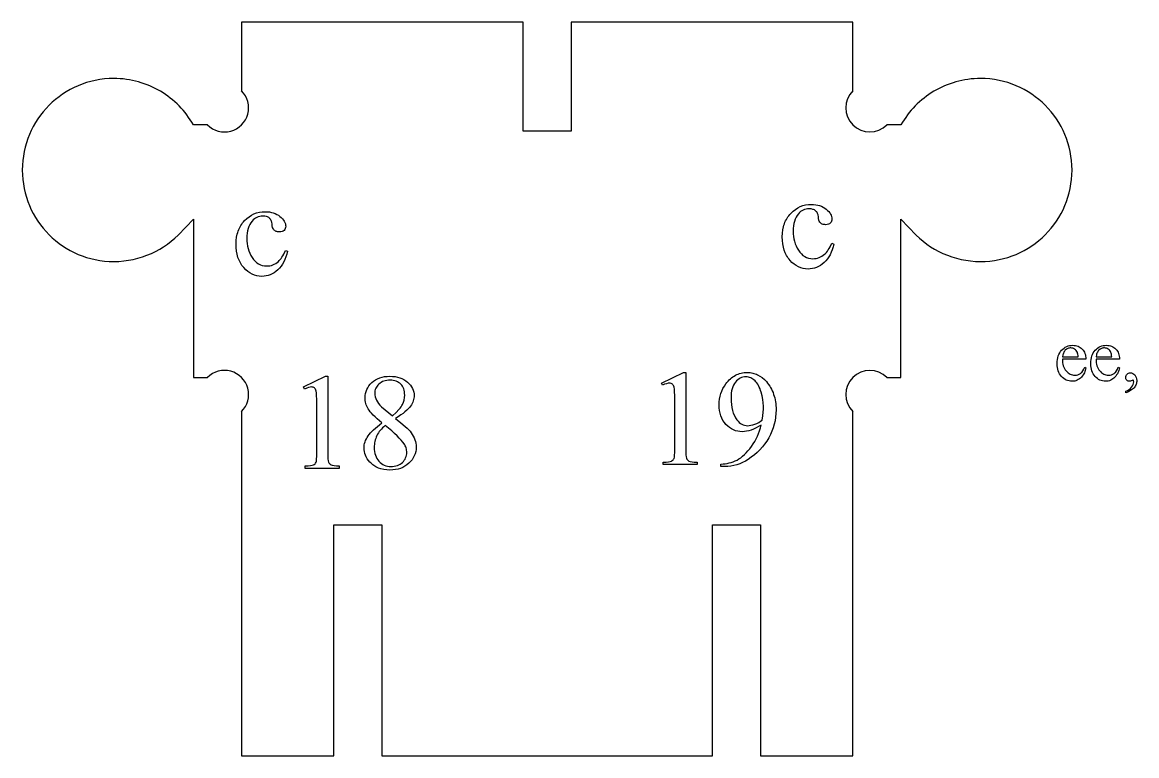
# Model space of a CAD drawing. Extents: x -27 to 581, y 232 to 579.
# Drawn here: x 295.7 to 366.8, y 426.6 to 473.4 of the extents above; entities that cross this region are included whole.
import ezdxf

# ---------------------------------------------------------------- set-up
doc = ezdxf.new("R2010")
doc.units = 0
doc.header["$MEASUREMENT"] = 0
doc.layers.get('0').update_dxf_attribs({"linetype": 'CONTINUOUS'})

msp = doc.modelspace()

# ---------------------------------------------------------------- linework, layer by layer
at = {"color": 1, "ltscale": 0.10924}
for p, q in [((309.655701, 473.36441), (309.655701, 468.994812)), ((348.651642, 468.994812), (348.651642, 473.36441))]:
    msp.add_line(p, q, dxfattribs=at)
at = {"color": 1, "ltscale": 0.449049}
for p, q in [((327.617676, 473.36441), (309.655701, 473.36441)), ((348.651642, 473.36441), (330.689667, 473.36441))]:
    msp.add_line(p, q, dxfattribs=at)
at = {"color": 1, "ltscale": 0.173301}
for p, q in [((327.617676, 466.432373), (327.617676, 473.36441)), ((330.689667, 473.36441), (330.689667, 466.432373))]:
    msp.add_line(p, q, dxfattribs=at)
at = {"color": 1, "ltscale": 0.007093}
for p, q in [((299.231201, 469.322052), (298.972656, 469.20517)), ((359.334686, 469.20517), (359.076141, 469.322052)), ((298.971893, 458.684753), (299.230499, 458.568024)), ((359.076843, 458.568024), (359.335449, 458.684753))]:
    msp.add_line(p, q, dxfattribs=at)
at = {"color": 1, "ltscale": 0.007123}
for p, q in [((299.496277, 469.426544), (299.231201, 469.322052)), ((359.076141, 469.322052), (358.811066, 469.426544)), ((299.230499, 458.568024), (299.495636, 458.463684)), ((358.811707, 458.463684), (359.076843, 458.568024))]:
    msp.add_line(p, q, dxfattribs=at)
at = {"color": 1, "ltscale": 0.007159}
for p, q in [((299.767517, 469.518311), (299.496277, 469.426544)), ((358.811066, 469.426544), (358.539825, 469.518311)), ((299.495636, 458.463684), (299.766937, 458.372101)), ((358.540405, 458.372101), (358.811707, 458.463684))]:
    msp.add_line(p, q, dxfattribs=at)
at = {"color": 1, "ltscale": 0.007199}
for p, q in [((300.044525, 469.596985), (299.767517, 469.518311)), ((358.539825, 469.518311), (358.262817, 469.596985)), ((295.850708, 462.486511), (295.92923, 462.209473)), ((362.378113, 462.209473), (362.456635, 462.486511))]:
    msp.add_line(p, q, dxfattribs=at)
at = {"color": 1, "ltscale": 0.007247}
for p, q in [((300.326996, 469.66214), (300.044525, 469.596985)), ((358.262817, 469.596985), (357.980347, 469.66214)), ((295.785675, 462.769012), (295.850708, 462.486511)), ((362.456635, 462.486511), (362.521667, 462.769012))]:
    msp.add_line(p, q, dxfattribs=at)
at = {"color": 1, "ltscale": 0.007301}
for p, q in [((300.614502, 469.71347), (300.326996, 469.66214)), ((357.980347, 469.66214), (357.692841, 469.71347))]:
    msp.add_line(p, q, dxfattribs=at)
at = {"color": 1, "ltscale": 0.007364}
for p, q in [((300.906708, 469.75061), (300.614502, 469.71347)), ((357.692841, 469.71347), (357.400635, 469.75061))]:
    msp.add_line(p, q, dxfattribs=at)
at = {"color": 1, "ltscale": 0.007435}
for p, q in [((301.203247, 469.773132), (300.906708, 469.75061)), ((357.400635, 469.75061), (357.104095, 469.773132)), ((295.675079, 463.645325), (295.697479, 463.348755)), ((362.609863, 463.348755), (362.632263, 463.645325))]:
    msp.add_line(p, q, dxfattribs=at)
at = {"color": 1, "ltscale": 0.007516}
for p, q in [((301.503784, 469.780731), (301.203247, 469.773132)), ((357.104095, 469.773132), (356.803558, 469.780731))]:
    msp.add_line(p, q, dxfattribs=at)
at = {"color": 1, "ltscale": 0.005082}
for p, q in [((301.707031, 469.777252), (301.503784, 469.780731)), ((356.803558, 469.780731), (356.600311, 469.777252))]:
    msp.add_line(p, q, dxfattribs=at)
at = {"color": 1, "ltscale": 0.005046}
for p, q in [((301.9086, 469.766937), (301.707031, 469.777252)), ((356.600311, 469.777252), (356.398743, 469.766937))]:
    msp.add_line(p, q, dxfattribs=at)
at = {"color": 1, "ltscale": 0.00501}
for p, q in [((302.108276, 469.749847), (301.9086, 469.766937)), ((356.398743, 469.766937), (356.199066, 469.749847))]:
    msp.add_line(p, q, dxfattribs=at)
at = {"color": 1, "ltscale": 0.004979}
for p, q in [((302.306, 469.726135), (302.108276, 469.749847)), ((356.199066, 469.749847), (356.001343, 469.726135))]:
    msp.add_line(p, q, dxfattribs=at)
at = {"color": 1, "ltscale": 0.004949}
for p, q in [((302.501648, 469.695862), (302.306, 469.726135)), ((356.001343, 469.726135), (355.805695, 469.695862))]:
    msp.add_line(p, q, dxfattribs=at)
at = {"color": 1, "ltscale": 0.004923}
for p, q in [((302.695129, 469.65921), (302.501648, 469.695862)), ((355.805695, 469.695862), (355.612213, 469.65921))]:
    msp.add_line(p, q, dxfattribs=at)
at = {"color": 1, "ltscale": 0.004898}
for p, q in [((302.886292, 469.616241), (302.695129, 469.65921)), ((355.612213, 469.65921), (355.421051, 469.616241))]:
    msp.add_line(p, q, dxfattribs=at)
at = {"color": 1, "ltscale": 0.004875}
for p, q in [((303.075012, 469.567078), (302.886292, 469.616241)), ((355.421051, 469.616241), (355.23233, 469.567078))]:
    msp.add_line(p, q, dxfattribs=at)
at = {"color": 1, "ltscale": 0.004856}
for p, q in [((303.26123, 469.511841), (303.075012, 469.567078)), ((355.23233, 469.567078), (355.046112, 469.511841))]:
    msp.add_line(p, q, dxfattribs=at)
at = {"color": 1, "ltscale": 0.004837}
for p, q in [((303.444794, 469.450653), (303.26123, 469.511841)), ((355.046112, 469.511841), (354.862549, 469.450653))]:
    msp.add_line(p, q, dxfattribs=at)
at = {"color": 1, "ltscale": 0.004821}
for p, q in [((303.62561, 469.383606), (303.444794, 469.450653)), ((354.862549, 469.450653), (354.681732, 469.383606))]:
    msp.add_line(p, q, dxfattribs=at)
at = {"color": 1, "ltscale": 0.004806}
for p, q in [((303.803528, 469.310791), (303.62561, 469.383606)), ((354.681732, 469.383606), (354.503815, 469.310791))]:
    msp.add_line(p, q, dxfattribs=at)
at = {"color": 1, "ltscale": 0.004793}
for p, q in [((303.978485, 469.232361), (303.803528, 469.310791)), ((354.503815, 469.310791), (354.328857, 469.232361))]:
    msp.add_line(p, q, dxfattribs=at)
at = {"color": 1, "ltscale": 0.00701}
for p, q in [((298.011017, 468.621246), (297.790558, 468.447998)), ((360.516785, 468.447998), (360.296326, 468.621246))]:
    msp.add_line(p, q, dxfattribs=at)
at = {"color": 1, "ltscale": 0.007018}
for p, q in [((298.239807, 468.783936), (298.011017, 468.621246)), ((360.296326, 468.621246), (360.067535, 468.783936)), ((296.826447, 467.436493), (296.663788, 467.207703)), ((361.643555, 467.207703), (361.480896, 467.436493)), ((296.662903, 460.68161), (296.825531, 460.452789)), ((361.481812, 460.452789), (361.64444, 460.68161)), ((298.010101, 459.268219), (298.238922, 459.105591)), ((360.06842, 459.105591), (360.297241, 459.268219))]:
    msp.add_line(p, q, dxfattribs=at)
at = {"color": 1, "ltscale": 0.007032}
for p, q in [((298.476593, 468.93576), (298.239807, 468.783936)), ((360.067535, 468.783936), (359.83075, 468.93576))]:
    msp.add_line(p, q, dxfattribs=at)
at = {"color": 1, "ltscale": 0.007048}
for p, q in [((298.721008, 469.076294), (298.476593, 468.93576)), ((359.83075, 468.93576), (359.586334, 469.076294)), ((298.475739, 458.953918), (298.720184, 458.813507)), ((359.587158, 458.813507), (359.831604, 458.953918))]:
    msp.add_line(p, q, dxfattribs=at)
at = {"color": 1, "ltscale": 0.007068}
for p, q in [((298.972656, 469.20517), (298.721008, 469.076294)), ((359.586334, 469.076294), (359.334686, 469.20517)), ((296.242004, 461.414551), (296.370758, 461.162842)), ((361.936584, 461.162842), (362.065338, 461.414551)), ((298.720184, 458.813507), (298.971893, 458.684753)), ((359.335449, 458.684753), (359.587158, 458.813507))]:
    msp.add_line(p, q, dxfattribs=at)
at = {"color": 1, "ltscale": 0.004781}
for p, q in [((304.15033, 469.148438), (303.978485, 469.232361)), ((354.328857, 469.232361), (354.157013, 469.148438))]:
    msp.add_line(p, q, dxfattribs=at)
at = {"color": 1, "ltscale": 0.004771}
for p, q in [((304.31897, 469.059113), (304.15033, 469.148438)), ((354.157013, 469.148438), (353.988373, 469.059113))]:
    msp.add_line(p, q, dxfattribs=at)
at = {"color": 1, "ltscale": 0.004761}
for p, q in [((304.484253, 468.964478), (304.31897, 469.059113)), ((353.988373, 469.059113), (353.82309, 468.964478))]:
    msp.add_line(p, q, dxfattribs=at)
at = {"color": 1, "ltscale": 0.004754}
for p, q in [((304.646118, 468.864685), (304.484253, 468.964478)), ((353.82309, 468.964478), (353.661224, 468.864685))]:
    msp.add_line(p, q, dxfattribs=at)
at = {"color": 1, "ltscale": 0.004748}
for p, q in [((304.804443, 468.759796), (304.646118, 468.864685)), ((353.661224, 468.864685), (353.502899, 468.759796))]:
    msp.add_line(p, q, dxfattribs=at)
at = {"color": 1, "ltscale": 0.004742}
for p, q in [((304.959076, 468.649963), (304.804443, 468.759796)), ((353.502899, 468.759796), (353.348267, 468.649963))]:
    msp.add_line(p, q, dxfattribs=at)
at = {"color": 1, "ltscale": 0.004737}
for p, q in [((305.109924, 468.535309), (304.959076, 468.649963)), ((353.348267, 468.649963), (353.197418, 468.535309))]:
    msp.add_line(p, q, dxfattribs=at)
at = {"color": 1, "ltscale": 0.007003}
for p, q in [((297.183014, 467.868652), (296.999634, 467.656921)), ((297.790558, 468.447998), (297.578857, 468.264557)), ((360.728485, 468.264557), (360.516785, 468.447998)), ((361.307709, 467.656921), (361.124329, 467.868652)), ((296.998688, 460.23233), (297.182068, 460.020599)), ((361.125275, 460.020599), (361.308655, 460.23233))]:
    msp.add_line(p, q, dxfattribs=at)
at = {"color": 1, "ltscale": 0.007001}
for p, q in [((297.376221, 468.07135), (297.183014, 467.868652)), ((361.124329, 467.868652), (360.931122, 468.07135))]:
    msp.add_line(p, q, dxfattribs=at)
at = {"color": 1, "ltscale": 0.007}
for p, q in [((297.578857, 468.264557), (297.376221, 468.07135)), ((360.931122, 468.07135), (360.728485, 468.264557)), ((297.375244, 459.817963), (297.577911, 459.624756)), ((360.729431, 459.624756), (360.932098, 459.817963))]:
    msp.add_line(p, q, dxfattribs=at)
at = {"color": 1, "ltscale": 0.004734}
for p, q in [((305.256897, 468.415894), (305.109924, 468.535309)), ((353.197418, 468.535309), (353.050446, 468.415894))]:
    msp.add_line(p, q, dxfattribs=at)
at = {"color": 1, "ltscale": 0.004731}
for p, q in [((305.399841, 468.29187), (305.256897, 468.415894)), ((353.050446, 468.415894), (352.907501, 468.29187))]:
    msp.add_line(p, q, dxfattribs=at)
at = {"color": 1, "ltscale": 0.004729}
for p, q in [((305.538666, 468.163361), (305.399841, 468.29187)), ((305.673248, 468.030457), (305.538666, 468.163361)), ((305.803467, 467.89328), (305.673248, 468.030457)), ((352.634094, 468.030457), (352.503876, 467.89328)), ((352.768677, 468.163361), (352.634094, 468.030457)), ((352.907501, 468.29187), (352.768677, 468.163361))]:
    msp.add_line(p, q, dxfattribs=at)
at = {"color": 1, "ltscale": 0.00473}
for p, q in [((305.92923, 467.751923), (305.803467, 467.89328)), ((352.503876, 467.89328), (352.378113, 467.751923))]:
    msp.add_line(p, q, dxfattribs=at)
at = {"color": 1, "ltscale": 0.007029}
for p, q in [((296.663788, 467.207703), (296.512054, 466.970978)), ((361.795288, 466.970978), (361.643555, 467.207703))]:
    msp.add_line(p, q, dxfattribs=at)
at = {"color": 1, "ltscale": 0.007008}
for p, q in [((296.999634, 467.656921), (296.826447, 467.436493)), ((361.480896, 467.436493), (361.307709, 467.656921)), ((296.825531, 460.452789), (296.998688, 460.23233)), ((361.308655, 460.23233), (361.481812, 460.452789))]:
    msp.add_line(p, q, dxfattribs=at)
at = {"color": 1, "ltscale": 0.004733}
for p, q in [((306.050446, 467.606506), (305.92923, 467.751923)), ((352.378113, 467.751923), (352.256897, 467.606506))]:
    msp.add_line(p, q, dxfattribs=at)
at = {"color": 1, "ltscale": 0.004735}
for p, q in [((306.166931, 467.457153), (306.050446, 467.606506)), ((352.256897, 467.606506), (352.140411, 467.457153))]:
    msp.add_line(p, q, dxfattribs=at)
at = {"color": 1, "ltscale": 0.004739}
for p, q in [((306.278625, 467.303986), (306.166931, 467.457153)), ((352.140411, 467.457153), (352.028717, 467.303986))]:
    msp.add_line(p, q, dxfattribs=at)
at = {"color": 1, "ltscale": 0.004744}
for p, q in [((306.385376, 467.147095), (306.278625, 467.303986)), ((352.028717, 467.303986), (351.921967, 467.147095))]:
    msp.add_line(p, q, dxfattribs=at)
at = {"color": 1, "ltscale": 0.004751}
for p, q in [((306.487122, 466.986572), (306.385376, 467.147095)), ((351.921967, 467.147095), (351.820221, 466.986572))]:
    msp.add_line(p, q, dxfattribs=at)
at = {"color": 1, "ltscale": 0.00709}
for p, q in [((296.242767, 466.475037), (296.125946, 466.216614)), ((362.181396, 466.216614), (362.064575, 466.475037))]:
    msp.add_line(p, q, dxfattribs=at)
at = {"color": 1, "ltscale": 0.007066}
for p, q in [((296.371582, 466.726624), (296.242767, 466.475037)), ((362.064575, 466.475037), (361.93576, 466.726624))]:
    msp.add_line(p, q, dxfattribs=at)
at = {"color": 1, "ltscale": 0.007046}
for p, q in [((296.512054, 466.970978), (296.371582, 466.726624)), ((361.93576, 466.726624), (361.795288, 466.970978))]:
    msp.add_line(p, q, dxfattribs=at)
at = {"color": 1, "ltscale": 0.004758}
for p, q in [((306.58371, 466.822571), (306.487122, 466.986572)), ((351.820221, 466.986572), (351.723633, 466.822571))]:
    msp.add_line(p, q, dxfattribs=at)
at = {"color": 1, "ltscale": 0.022494}
for p, q in [((307.483459, 466.822571), (306.58371, 466.822571)), ((351.723633, 466.822571), (350.823883, 466.822571)), ((306.58371, 450.714478), (307.483459, 450.714478)), ((350.823883, 450.714478), (351.723633, 450.714478))]:
    msp.add_line(p, q, dxfattribs=at)
at = {"color": 1, "ltscale": 0.0384}
for p, q in [((329.153656, 466.432373), (327.617676, 466.432373)), ((330.689667, 466.432373), (329.153656, 466.432373))]:
    msp.add_line(p, q, dxfattribs=at)
at = {"color": 1, "ltscale": 0.007154}
for p, q in [((296.021515, 465.95166), (295.92981, 465.680573)), ((362.377533, 465.680573), (362.285828, 465.95166))]:
    msp.add_line(p, q, dxfattribs=at)
at = {"color": 1, "ltscale": 0.00712}
for p, q in [((296.125946, 466.216614), (296.021515, 465.95166)), ((362.285828, 465.95166), (362.181396, 466.216614))]:
    msp.add_line(p, q, dxfattribs=at)
at = {"color": 1, "ltscale": 0.007295}
for p, q in [((295.786102, 465.12146), (295.734802, 464.834198)), ((362.57254, 464.834198), (362.52124, 465.12146))]:
    msp.add_line(p, q, dxfattribs=at)
at = {"color": 1, "ltscale": 0.007242}
for p, q in [((295.851227, 465.403717), (295.786102, 465.12146)), ((362.52124, 465.12146), (362.456116, 465.403717))]:
    msp.add_line(p, q, dxfattribs=at)
at = {"color": 1, "ltscale": 0.007195}
for p, q in [((295.92981, 465.680573), (295.851227, 465.403717)), ((362.456116, 465.403717), (362.377533, 465.680573))]:
    msp.add_line(p, q, dxfattribs=at)
at = {"color": 1, "ltscale": 0.007427}
for p, q in [((295.697723, 464.542236), (295.675201, 464.246002)), ((362.632141, 464.246002), (362.609619, 464.542236))]:
    msp.add_line(p, q, dxfattribs=at)
at = {"color": 1, "ltscale": 0.007358}
for p, q in [((295.734802, 464.834198), (295.697723, 464.542236)), ((362.609619, 464.542236), (362.57254, 464.834198))]:
    msp.add_line(p, q, dxfattribs=at)
at = {"color": 1, "ltscale": 0.007507}
for p, q in [((295.675201, 464.246002), (295.667603, 463.945831)), ((362.63974, 463.945831), (362.632141, 464.246002))]:
    msp.add_line(p, q, dxfattribs=at)
at = {"color": 1, "ltscale": 0.007515}
for p, q in [((295.667603, 463.945831), (295.675079, 463.645325)), ((362.632263, 463.645325), (362.63974, 463.945831))]:
    msp.add_line(p, q, dxfattribs=at)
at = {"color": 1, "ltscale": 0.007363}
for p, q in [((295.697479, 463.348755), (295.734467, 463.056549)), ((362.572876, 463.056549), (362.609863, 463.348755))]:
    msp.add_line(p, q, dxfattribs=at)
at = {"color": 1, "ltscale": 0.007302}
for p, q in [((295.734467, 463.056549), (295.785675, 462.769012)), ((362.521667, 462.769012), (362.572876, 463.056549))]:
    msp.add_line(p, q, dxfattribs=at)
at = {"color": 1, "ltscale": 0.007157}
for p, q in [((295.92923, 462.209473), (296.020844, 461.938232)), ((362.286499, 461.938232), (362.378113, 462.209473))]:
    msp.add_line(p, q, dxfattribs=at)
at = {"color": 1, "ltscale": 0.007124}
for p, q in [((296.020844, 461.938232), (296.125244, 461.673096)), ((362.182098, 461.673096), (362.286499, 461.938232))]:
    msp.add_line(p, q, dxfattribs=at)
at = {"color": 1, "ltscale": 0.007092}
for p, q in [((296.125244, 461.673096), (296.242004, 461.414551)), ((362.065338, 461.414551), (362.182098, 461.673096))]:
    msp.add_line(p, q, dxfattribs=at)
at = {"color": 1, "ltscale": 0.007047}
for p, q in [((296.370758, 461.162842), (296.5112, 460.918427)), ((361.796143, 460.918427), (361.936584, 461.162842))]:
    msp.add_line(p, q, dxfattribs=at)
at = {"color": 1, "ltscale": 0.007031}
for p, q in [((296.5112, 460.918427), (296.662903, 460.68161)), ((361.64444, 460.68161), (361.796143, 460.918427)), ((298.238922, 459.105591), (298.475739, 458.953918)), ((359.831604, 458.953918), (360.06842, 459.105591))]:
    msp.add_line(p, q, dxfattribs=at)
at = {"color": 1, "ltscale": 0.035141}
for p, q in [((305.610077, 459.798218), (306.58371, 460.812042)), ((351.723633, 460.812042), (352.697266, 459.798218))]:
    msp.add_line(p, q, dxfattribs=at)
at = {"color": 1, "ltscale": 0.252439}
for p, q in [((306.58371, 460.812042), (306.58371, 450.714478)), ((351.723633, 450.714478), (351.723633, 460.812042))]:
    msp.add_line(p, q, dxfattribs=at)
at = {"color": 1, "ltscale": 0.006999}
for p, q in [((297.182068, 460.020599), (297.375244, 459.817963)), ((360.932098, 459.817963), (361.125275, 460.020599))]:
    msp.add_line(p, q, dxfattribs=at)
at = {"color": 1, "ltscale": 0.007002}
for p, q in [((297.577911, 459.624756), (297.789642, 459.441406)), ((360.5177, 459.441406), (360.729431, 459.624756))]:
    msp.add_line(p, q, dxfattribs=at)
at = {"color": 1, "ltscale": 0.007009}
for p, q in [((297.789642, 459.441406), (298.010101, 459.268219)), ((360.297241, 459.268219), (360.5177, 459.441406))]:
    msp.add_line(p, q, dxfattribs=at)
at = {"color": 1, "ltscale": 0.007426}
for p, q in [((304.93222, 459.22226), (305.16803, 459.402893)), ((353.139313, 459.402893), (353.375122, 459.22226))]:
    msp.add_line(p, q, dxfattribs=at)
at = {"color": 1, "ltscale": 0.007418}
for p, q in [((305.16803, 459.402893), (305.394135, 459.595032)), ((352.913208, 459.595032), (353.139313, 459.402893))]:
    msp.add_line(p, q, dxfattribs=at)
at = {"color": 1, "ltscale": 0.007413}
for p, q in [((305.394135, 459.595032), (305.610077, 459.798218)), ((352.697266, 459.798218), (352.913208, 459.595032))]:
    msp.add_line(p, q, dxfattribs=at)
at = {"color": 1, "ltscale": 0.007533}
for p, q in [((303.62262, 458.506744), (303.900482, 458.623352)), ((354.40686, 458.623352), (354.684723, 458.506744))]:
    msp.add_line(p, q, dxfattribs=at)
at = {"color": 1, "ltscale": 0.007502}
for p, q in [((303.900482, 458.623352), (304.170807, 458.753632)), ((354.136536, 458.753632), (354.40686, 458.623352))]:
    msp.add_line(p, q, dxfattribs=at)
at = {"color": 1, "ltscale": 0.007477}
for p, q in [((304.170807, 458.753632), (304.433167, 458.897186)), ((353.874176, 458.897186), (354.136536, 458.753632))]:
    msp.add_line(p, q, dxfattribs=at)
at = {"color": 1, "ltscale": 0.007455}
for p, q in [((304.433167, 458.897186), (304.687103, 459.053528)), ((353.620239, 459.053528), (353.874176, 458.897186))]:
    msp.add_line(p, q, dxfattribs=at)
at = {"color": 1, "ltscale": 0.007439}
for p, q in [((304.687103, 459.053528), (304.93222, 459.22226)), ((353.375122, 459.22226), (353.620239, 459.053528))]:
    msp.add_line(p, q, dxfattribs=at)
at = {"color": 1, "ltscale": 0.0072}
for p, q in [((299.766937, 458.372101), (300.044037, 458.29364)), ((358.263306, 458.29364), (358.540405, 458.372101))]:
    msp.add_line(p, q, dxfattribs=at)
at = {"color": 1, "ltscale": 0.007248}
for p, q in [((300.044037, 458.29364), (300.326569, 458.228638)), ((357.980774, 458.228638), (358.263306, 458.29364))]:
    msp.add_line(p, q, dxfattribs=at)
at = {"color": 1, "ltscale": 0.007303}
for p, q in [((300.326569, 458.228638), (300.614166, 458.177521)), ((357.693176, 458.177521), (357.980774, 458.228638))]:
    msp.add_line(p, q, dxfattribs=at)
at = {"color": 1, "ltscale": 0.007366}
for p, q in [((300.614166, 458.177521), (300.906494, 458.140625)), ((357.400848, 458.140625), (357.693176, 458.177521))]:
    msp.add_line(p, q, dxfattribs=at)
at = {"color": 1, "ltscale": 0.007437}
for p, q in [((300.906494, 458.140625), (301.203156, 458.118317)), ((357.104187, 458.118317), (357.400848, 458.140625))]:
    msp.add_line(p, q, dxfattribs=at)
at = {"color": 1, "ltscale": 0.007518}
for p, q in [((301.203156, 458.118317), (301.503784, 458.110962)), ((356.803558, 458.110962), (357.104187, 458.118317))]:
    msp.add_line(p, q, dxfattribs=at)
at = {"color": 1, "ltscale": 0.007959}
for p, q in [((301.503784, 458.110962), (301.822021, 458.119354)), ((356.485321, 458.119354), (356.803558, 458.110962))]:
    msp.add_line(p, q, dxfattribs=at)
at = {"color": 1, "ltscale": 0.00787}
for p, q in [((301.822021, 458.119354), (302.135803, 458.144562)), ((356.171539, 458.144562), (356.485321, 458.119354))]:
    msp.add_line(p, q, dxfattribs=at)
at = {"color": 1, "ltscale": 0.007792}
for p, q in [((302.135803, 458.144562), (302.444702, 458.186096)), ((355.86264, 458.186096), (356.171539, 458.144562))]:
    msp.add_line(p, q, dxfattribs=at)
at = {"color": 1, "ltscale": 0.007723}
for p, q in [((302.444702, 458.186096), (302.74826, 458.2435)), ((355.559082, 458.2435), (355.86264, 458.186096))]:
    msp.add_line(p, q, dxfattribs=at)
at = {"color": 1, "ltscale": 0.007665}
for p, q in [((302.74826, 458.2435), (303.046082, 458.316376)), ((355.261261, 458.316376), (355.559082, 458.2435))]:
    msp.add_line(p, q, dxfattribs=at)
at = {"color": 1, "ltscale": 0.007614}
for p, q in [((303.046082, 458.316376), (303.337677, 458.404266)), ((354.969666, 458.404266), (355.261261, 458.316376))]:
    msp.add_line(p, q, dxfattribs=at)
at = {"color": 1, "ltscale": 0.00757}
for p, q in [((303.337677, 458.404266), (303.62262, 458.506744)), ((354.684723, 458.506744), (354.969666, 458.404266))]:
    msp.add_line(p, q, dxfattribs=at)
at = {"color": 1}
for p, q in [((309.655701, 448.542236), (309.655701, 426.598755)), ((348.651642, 426.598755), (348.651642, 448.542236))]:
    msp.add_line(p, q, dxfattribs=at)
at = {"color": 1, "ltscale": 0.368089}
for p, q in [((315.537964, 426.598755), (315.537964, 441.322327)), ((318.609955, 441.322327), (318.609955, 426.598755)), ((339.697388, 426.598755), (339.697388, 441.322327)), ((342.769379, 441.322327), (342.769379, 426.598755))]:
    msp.add_line(p, q, dxfattribs=at)
at = {"color": 1, "ltscale": 0.0768}
for p, q in [((315.537964, 441.322327), (318.609955, 441.322327)), ((339.697388, 441.322327), (342.769379, 441.322327))]:
    msp.add_line(p, q, dxfattribs=at)
at = {"color": 1, "ltscale": 0.147057}
for p, q in [((309.655701, 426.598755), (315.537964, 426.598755)), ((342.769379, 426.598755), (348.651642, 426.598755))]:
    msp.add_line(p, q, dxfattribs=at)
at = {"color": 1, "ltscale": 0.263593}
for p, q in [((318.609955, 426.598755), (329.153656, 426.598755)), ((329.153656, 426.598755), (339.697388, 426.598755))]:
    msp.add_line(p, q, dxfattribs=at)
at = {"color": 18}
for points in [[(347.433685, 459.226166), (347.389679, 459.03949), (347.336273, 458.863892), (347.273407, 458.699402), (347.201141, 458.54599), (347.119415, 458.403656), (347.02829, 458.2724), (346.927734, 458.152222), (346.81778, 458.043152), (346.701538, 457.946075), (346.582275, 457.861938), (346.459961, 457.790771), (346.334595, 457.732513), (346.206146, 457.687225), (346.074677, 457.654877), (345.940125, 457.635468), (345.802551, 457.628998), (345.639526, 457.637695), (345.481842, 457.663757), (345.329437, 457.707245), (345.182373, 457.768097), (345.040588, 457.846344), (344.904144, 457.941986), (344.77298, 458.055023), (344.647156, 458.185455), (344.587463, 458.256531), (344.531647, 458.330658), (344.479706, 458.407867), (344.43158, 458.488098), (344.387299, 458.571411), (344.346893, 458.657745), (344.277588, 458.8396), (344.223694, 459.033691), (344.185211, 459.23996), (344.162109, 459.458466), (344.154388, 459.689148), (344.162933, 459.913177), (344.188507, 460.126404), (344.231171, 460.328918), (344.258881, 460.426147), (344.290863, 460.52066), (344.327118, 460.612518), (344.367615, 460.70166), (344.412384, 460.788116), (344.461426, 460.871918), (344.51474, 460.953003), (344.572327, 461.031403), (344.634155, 461.107117), (344.700256, 461.180145), (344.840118, 461.314545), (344.986847, 461.43103), (345.140381, 461.529602), (345.300781, 461.610229), (345.467987, 461.672943), (345.642059, 461.717743), (345.822968, 461.744629), (346.010681, 461.753601), (346.150848, 461.74884), (346.284668, 461.734619), (346.412109, 461.710876), (346.533173, 461.677673), (346.647858, 461.634949), (346.756165, 461.582764), (346.858124, 461.521057), (346.953705, 461.44989), (347.040314, 461.373596), (347.115387, 461.29657), (347.178894, 461.218811), (347.230865, 461.14032), (347.271271, 461.061096), (347.30014, 460.98114), (347.317474, 460.900482), (347.323242, 460.819092), (347.316742, 460.742218), (347.297241, 460.673065), (347.264709, 460.611603), (347.219177, 460.557831), (347.161957, 460.51416), (347.094391, 460.482971), (347.016479, 460.464264), (346.928223, 460.458008), (346.867493, 460.460541), (346.810608, 460.468109), (346.757568, 460.480713), (346.708374, 460.498352), (346.663055, 460.521057), (346.621582, 460.548798), (346.583923, 460.581604), (346.55014, 460.619446), (346.51709, 460.674133), (346.490143, 460.748993), (346.469299, 460.844025), (346.45459, 460.959259), (346.435059, 461.077118), (346.419434, 461.130493), (346.399902, 461.180145), (346.376434, 461.226074), (346.34906, 461.26828), (346.317749, 461.306763), (346.282532, 461.341553), (346.243591, 461.371429), (346.20105, 461.397308), (346.154907, 461.419189), (346.105194, 461.437134), (345.995026, 461.461029), (345.870514, 461.468994), (345.766907, 461.464081), (345.668488, 461.449341), (345.575226, 461.424774), (345.487152, 461.390411), (345.404236, 461.346191), (345.326538, 461.292175), (345.253998, 461.228333), (345.186615, 461.154663), (345.105988, 461.046387), (345.036072, 460.929779), (344.976959, 460.80481), (344.928558, 460.671448), (344.89093, 460.529755), (344.864044, 460.3797), (344.847931, 460.221252), (344.842529, 460.054474), (344.8479, 459.882874), (344.863922, 459.71637), (344.890625, 459.554993), (344.92804, 459.398712), (344.976105, 459.247559), (345.034882, 459.101501), (345.10434, 458.960571), (345.184479, 458.824738), (345.273743, 458.699799), (345.370453, 458.591492), (345.474701, 458.499878), (345.586426, 458.424927), (345.705688, 458.366608), (345.832397, 458.324951), (345.966644, 458.299988), (346.108398, 458.291626), (346.211121, 458.296082), (346.311218, 458.309418), (346.408661, 458.331665), (346.503418, 458.362793), (346.595551, 458.402802), (346.685028, 458.451721), (346.771851, 458.509552), (346.855988, 458.576233), (346.914215, 458.630066), (346.972015, 458.693848), (347.029419, 458.767578), (347.086426, 458.851288), (347.143066, 458.944946), (347.19928, 459.048553), (347.310516, 459.285614)], [(312.58313, 458.761505), (312.539124, 458.574829), (312.485687, 458.399261), (312.422852, 458.234741), (312.350555, 458.081329), (312.26886, 457.938995), (312.177734, 457.807739), (312.077179, 457.687592), (311.967194, 457.578491), (311.850983, 457.481445), (311.73172, 457.397308), (311.609406, 457.326111), (311.484009, 457.267883), (311.355591, 457.222595), (311.224121, 457.190247), (311.089569, 457.170807), (310.951996, 457.164337), (310.788971, 457.173035), (310.631287, 457.199127), (310.478882, 457.242615), (310.331818, 457.303467), (310.190033, 457.381714), (310.053589, 457.477356), (309.922424, 457.590393), (309.7966, 457.720795), (309.736908, 457.791901), (309.681091, 457.866028), (309.62912, 457.943207), (309.581024, 458.023468), (309.536743, 458.10675), (309.496307, 458.193115), (309.427032, 458.374969), (309.373138, 458.569031), (309.334625, 458.77533), (309.311554, 458.993805), (309.303833, 459.224518), (309.312378, 459.448517), (309.337952, 459.661774), (309.380615, 459.864288), (309.408325, 459.961487), (309.440308, 460.05603), (309.476563, 460.147858), (309.517059, 460.23703), (309.561829, 460.323486), (309.61087, 460.407257), (309.664185, 460.488342), (309.721741, 460.566772), (309.7836, 460.642456), (309.84967, 460.715485), (309.989563, 460.849915), (310.136292, 460.96637), (310.289825, 461.064941), (310.450226, 461.145569), (310.617432, 461.208313), (310.791504, 461.253113), (310.972382, 461.279999), (311.160126, 461.28894), (311.300293, 461.28421), (311.434113, 461.269958), (311.561554, 461.246246), (311.682617, 461.213013), (311.797302, 461.170319), (311.905609, 461.118103), (312.007568, 461.056427), (312.103149, 460.985229), (312.189758, 460.908936), (312.264832, 460.831909), (312.328339, 460.75415), (312.38031, 460.675659), (312.420715, 460.596466), (312.449585, 460.51651), (312.466919, 460.435852), (312.472687, 460.354431), (312.466187, 460.277588), (312.446686, 460.208405), (312.414154, 460.146973), (312.368622, 460.093201), (312.311401, 460.04953), (312.243835, 460.018341), (312.165924, 459.999603), (312.077637, 459.993378), (312.016907, 459.995911), (311.960052, 460.003448), (311.907013, 460.016083), (311.857819, 460.033722), (311.8125, 460.056427), (311.770996, 460.084167), (311.733368, 460.116943), (311.699585, 460.154785), (311.666534, 460.209473), (311.639587, 460.284363), (311.618744, 460.379395), (311.604034, 460.494629), (311.584503, 460.612488), (311.568878, 460.665863), (311.549316, 460.715485), (311.525879, 460.761414), (311.498474, 460.80365), (311.467194, 460.842133), (311.431976, 460.876923), (311.393036, 460.906769), (311.350494, 460.932678), (311.304352, 460.954559), (311.254639, 460.972473), (311.14447, 460.996399), (311.019958, 461.004333), (310.916351, 460.999451), (310.817902, 460.984711), (310.72467, 460.960144), (310.636597, 460.925751), (310.55368, 460.881561), (310.475952, 460.827545), (310.403412, 460.763672), (310.33606, 460.690002), (310.255402, 460.581757), (310.185516, 460.465149), (310.126373, 460.340149), (310.078003, 460.206818), (310.040375, 460.065125), (310.013489, 459.915039), (309.997375, 459.756622), (309.991974, 459.589844), (309.997314, 459.418213), (310.013367, 459.25174), (310.04007, 459.090363), (310.077484, 458.934082), (310.125549, 458.782928), (310.184326, 458.636871), (310.253784, 458.495941), (310.333923, 458.360107), (310.423157, 458.235168), (310.519897, 458.126862), (310.624146, 458.035248), (310.73587, 457.960266), (310.855103, 457.901978), (310.981842, 457.860321), (311.116089, 457.835327), (311.257813, 457.826996), (311.360565, 457.831451), (311.460663, 457.844788), (311.558105, 457.867035), (311.652863, 457.898163), (311.744995, 457.938171), (311.834473, 457.987091), (311.921265, 458.044891), (312.005432, 458.111603), (312.063629, 458.165436), (312.12146, 458.229218), (312.178864, 458.302948), (312.23587, 458.386658), (312.29248, 458.480286), (312.348724, 458.583893), (312.459961, 458.820984)], [(362.027039, 451.88739), (362.030182, 451.770294), (362.040771, 451.659668), (362.058807, 451.555542), (362.084259, 451.457916), (362.117188, 451.36676), (362.157562, 451.282104), (362.205414, 451.203918), (362.260681, 451.132233), (362.320953, 451.068085), (362.38382, 451.012482), (362.44928, 450.965424), (362.517303, 450.926941), (362.587921, 450.897003), (362.661102, 450.87561), (362.736877, 450.862762), (362.815247, 450.85849), (362.917969, 450.865784), (363.013763, 450.887695), (363.102631, 450.924194), (363.18457, 450.975311), (363.222992, 451.007111), (363.259857, 451.044128), (363.328827, 451.133728), (363.391418, 451.24411), (363.447693, 451.375305), (363.520844, 451.328125), (363.505524, 451.248199), (363.484283, 451.170074), (363.457123, 451.09375), (363.424103, 451.019257), (363.385162, 450.946564), (363.340332, 450.875671), (363.289581, 450.80658), (363.232941, 450.739319), (363.171478, 450.677094), (363.106262, 450.623169), (363.037262, 450.577545), (362.964508, 450.540222), (362.888, 450.511169), (362.807709, 450.490417), (362.723694, 450.477966), (362.635895, 450.473846), (362.540314, 450.478577), (362.448212, 450.492798), (362.359619, 450.516479), (362.274536, 450.549652), (362.192963, 450.592285), (362.114868, 450.644409), (362.040314, 450.705994), (361.969238, 450.777069), (361.904236, 450.85614), (361.8479, 450.941742), (361.800262, 451.033875), (361.761261, 451.132538), (361.730927, 451.237732), (361.709259, 451.349426), (361.696289, 451.467651), (361.691956, 451.592407), (361.696381, 451.727234), (361.709717, 451.854431), (361.731934, 451.973999), (361.763031, 452.085938), (361.803009, 452.190216), (361.851898, 452.286896), (361.909668, 452.375916), (361.976318, 452.457306), (362.049652, 452.53006), (362.127563, 452.593079), (362.209991, 452.646423), (362.296967, 452.690063), (362.388458, 452.723999), (362.484497, 452.74823), (362.585052, 452.762787), (362.690186, 452.767639), (362.778992, 452.763885), (362.86377, 452.752655), (362.944489, 452.733948), (363.021149, 452.707764), (363.09375, 452.674072), (363.162292, 452.632904), (363.226776, 452.584259), (363.287231, 452.528107), (363.34198, 452.465698), (363.389435, 452.398254), (363.429596, 452.325745), (363.462433, 452.248169), (363.488007, 452.165558), (363.506256, 452.077881), (363.517212, 451.985168), (363.520844, 451.88739)], [(362.027039, 452.024292), (363.027649, 452.024292), (363.020111, 452.120453), (363.009338, 452.201263), (362.995331, 452.266754), (362.978088, 452.316895), (362.944977, 452.379425), (362.904633, 452.434906), (362.857056, 452.483276), (362.802277, 452.524567), (362.743195, 452.557617), (362.6828, 452.581207), (362.621063, 452.595367), (362.558014, 452.600098), (362.509705, 452.597717), (362.462677, 452.590576), (362.416931, 452.578674), (362.372467, 452.562042), (362.287445, 452.514465), (362.207581, 452.447876), (362.170929, 452.407959), (362.138336, 452.364319), (362.109741, 452.316956), (362.085144, 452.265869), (362.064606, 452.21106), (362.048065, 452.152527)], [(364.17218, 451.88739), (364.175323, 451.770294), (364.185883, 451.659668), (364.203918, 451.555542), (364.229401, 451.457916), (364.262329, 451.36676), (364.302704, 451.282104), (364.350525, 451.203918), (364.405792, 451.132233), (364.466095, 451.068085), (364.528961, 451.012482), (364.594421, 450.965424), (364.662445, 450.926941), (364.733063, 450.897003), (364.806244, 450.87561), (364.882019, 450.862762), (364.960388, 450.85849), (365.06311, 450.865784), (365.158905, 450.887695), (365.247772, 450.924194), (365.329712, 450.975311), (365.368134, 451.007111), (365.404999, 451.044128), (365.473938, 451.133728), (365.53656, 451.24411), (365.592834, 451.375305), (365.665985, 451.328125), (365.650635, 451.248199), (365.629395, 451.170074), (365.602264, 451.09375), (365.569214, 451.019257), (365.530304, 450.946564), (365.485443, 450.875671), (365.434723, 450.80658), (365.378082, 450.739319), (365.31662, 450.677094), (365.251373, 450.623169), (365.182404, 450.577545), (365.10965, 450.540222), (365.033142, 450.511169), (364.95285, 450.490417), (364.868835, 450.477966), (364.781036, 450.473846), (364.685425, 450.478577), (364.593353, 450.492798), (364.504761, 450.516479), (364.419678, 450.549652), (364.338074, 450.592285), (364.26001, 450.644409), (364.185425, 450.705994), (364.114349, 450.777069), (364.049377, 450.85614), (363.993042, 450.941742), (363.945404, 451.033875), (363.906403, 451.132538), (363.876068, 451.237732), (363.854401, 451.349426), (363.8414, 451.467651), (363.837067, 451.592407), (363.841522, 451.727234), (363.854858, 451.854431), (363.877075, 451.973999), (363.908173, 452.085938), (363.948151, 452.190216), (363.99704, 452.286896), (364.054779, 452.375916), (364.121429, 452.457306), (364.194794, 452.53006), (364.272705, 452.593079), (364.355133, 452.646423), (364.442078, 452.690063), (364.5336, 452.723999), (364.629639, 452.74823), (364.730194, 452.762787), (364.835297, 452.767639), (364.924133, 452.763885), (365.008911, 452.752655), (365.08963, 452.733948), (365.16629, 452.707764), (365.238892, 452.674072), (365.307434, 452.632904), (365.371918, 452.584259), (365.432343, 452.528107), (365.487122, 452.465698), (365.534576, 452.398254), (365.574707, 452.325745), (365.607574, 452.248169), (365.633118, 452.165558), (365.651367, 452.077881), (365.662323, 451.985168), (365.665985, 451.88739)], [(364.17218, 452.024292), (365.17276, 452.024292), (365.165253, 452.120453), (365.15448, 452.201263), (365.140472, 452.266754), (365.123199, 452.316895), (365.090088, 452.379425), (365.049744, 452.434906), (365.002197, 452.483276), (364.947388, 452.524567), (364.888336, 452.557617), (364.827942, 452.581207), (364.766205, 452.595367), (364.703156, 452.600098), (364.654816, 452.597717), (364.607788, 452.590576), (364.562042, 452.578674), (364.517609, 452.562042), (364.432587, 452.514465), (364.352722, 452.447876), (364.316071, 452.407959), (364.283447, 452.364319), (364.254852, 452.316956), (364.230286, 452.265869), (364.209747, 452.21106), (364.193207, 452.152527)], [(313.615479, 450.109619), (315.017242, 450.793488), (315.15744, 450.793488), (315.15744, 445.929779), (315.159943, 445.71048), (315.167511, 445.536865), (315.180145, 445.408905), (315.197784, 445.326599), (315.223419, 445.270569), (315.259918, 445.221466), (315.307312, 445.17926), (315.36557, 445.143951), (315.44574, 445.11554), (315.558838, 445.094025), (315.704865, 445.079437), (315.88382, 445.071716), (315.88382, 444.914551), (313.717438, 444.914551), (313.717438, 445.071716), (313.903259, 445.079285), (314.053009, 445.093506), (314.166626, 445.114349), (314.244171, 445.141815), (314.299103, 445.175262), (314.345032, 445.21402), (314.381958, 445.258087), (314.409821, 445.307495), (314.430267, 445.385406), (314.444855, 445.515076), (314.453613, 445.696533), (314.456543, 445.929779), (314.456543, 449.039154), (314.453888, 449.325348), (314.445923, 449.555267), (314.432648, 449.728882), (314.414063, 449.846252), (314.396149, 449.909698), (314.372131, 449.964111), (314.34198, 450.009521), (314.305756, 450.045898), (314.264465, 450.073761), (314.219208, 450.093689), (314.169952, 450.105621), (314.11673, 450.109619), (314.030457, 450.101379), (313.928772, 450.076691), (313.811676, 450.035522), (313.679199, 449.977905)], [(318.615143, 447.815796), (318.303589, 448.082336), (318.170593, 448.205261), (318.052826, 448.321289), (317.950256, 448.430389), (317.862885, 448.532623), (317.79071, 448.62793), (317.733704, 448.716339), (317.687408, 448.801697), (317.647308, 448.887817), (317.613342, 448.974792), (317.585571, 449.062531), (317.563965, 449.151062), (317.548553, 449.240387), (317.539276, 449.330536), (317.536194, 449.421448), (317.542969, 449.559204), (317.563263, 449.692139), (317.597137, 449.82019), (317.644501, 449.94342), (317.705444, 450.061768), (317.779907, 450.175293), (317.86792, 450.283997), (317.969482, 450.387817), (318.082245, 450.48291), (318.203888, 450.565308), (318.334442, 450.63504), (318.473907, 450.692078), (318.622223, 450.73645), (318.77948, 450.768127), (318.945587, 450.78717), (319.120605, 450.793488), (319.290527, 450.787598), (319.451935, 450.769867), (319.604858, 450.740326), (319.749298, 450.698975), (319.885223, 450.645813), (320.012665, 450.580841), (320.131592, 450.504059), (320.242035, 450.415436), (320.341583, 450.319275), (320.427887, 450.219788), (320.500885, 450.116974), (320.560608, 450.010834), (320.607086, 449.901398), (320.640259, 449.788635), (320.660187, 449.672546), (320.666809, 449.553131), (320.663239, 449.472229), (320.652466, 449.39093), (320.634552, 449.309235), (320.609467, 449.227112), (320.577209, 449.144623), (320.537781, 449.061737), (320.49118, 448.978424), (320.437439, 448.894745), (320.372314, 448.80899), (320.291687, 448.719513), (320.195496, 448.626343), (320.083801, 448.529419), (319.956573, 448.428802), (319.813812, 448.324463), (319.655518, 448.216431), (319.481689, 448.104645), (319.823883, 447.831207), (320.102905, 447.588531), (320.21875, 447.47876), (320.318756, 447.376678), (320.402985, 447.282288), (320.471405, 447.195618), (320.547089, 447.086578), (320.61264, 446.976074), (320.668152, 446.864105), (320.713531, 446.750671), (320.74884, 446.635773), (320.774078, 446.519409), (320.789215, 446.401611), (320.79425, 446.282349), (320.787018, 446.13324), (320.76532, 445.989655), (320.729126, 445.851563), (320.678497, 445.718994), (320.613373, 445.591919), (320.533813, 445.470367), (320.439758, 445.354309), (320.331238, 445.243774), (320.210968, 445.1427), (320.081696, 445.055145), (319.943359, 444.981018), (319.796021, 444.92041), (319.639648, 444.87323), (319.474243, 444.839569), (319.299835, 444.819336), (319.116364, 444.812622), (318.917053, 444.820648), (318.729034, 444.844727), (318.552277, 444.884888), (318.38681, 444.941101), (318.308319, 444.97525), (318.232635, 445.013397), (318.15976, 445.055542), (318.089722, 445.101715), (318.022522, 445.151917), (317.95813, 445.206116), (317.896545, 445.264343), (317.837799, 445.326599), (317.752167, 445.430786), (317.677979, 445.537384), (317.615173, 445.646362), (317.563812, 445.757751), (317.523834, 445.871521), (317.4953, 445.987671), (317.47818, 446.106201), (317.472473, 446.227112), (317.476501, 446.322601), (317.488525, 446.417877), (317.508606, 446.512939), (317.536713, 446.607849), (317.572876, 446.702515), (317.617035, 446.796997), (317.66925, 446.891266), (317.729462, 446.985352), (317.79953, 447.080566), (317.881195, 447.178223), (317.974487, 447.278351), (318.079376, 447.38092), (318.195892, 447.485962), (318.324036, 447.593445), (318.463776, 447.7034)], [(336.45224, 450.353455), (337.854034, 451.037323), (337.994202, 451.037323), (337.994202, 446.173615), (337.996704, 445.954315), (338.004272, 445.780701), (338.016907, 445.65274), (338.034546, 445.570435), (338.060181, 445.514404), (338.09668, 445.465302), (338.144073, 445.423096), (338.202332, 445.387787), (338.282501, 445.359375), (338.395599, 445.33786), (338.541626, 445.323273), (338.720581, 445.315552), (338.720581, 445.158386), (336.554199, 445.158386), (336.554199, 445.315552), (336.740051, 445.32312), (336.889771, 445.337341), (337.003387, 445.358185), (337.080933, 445.385651), (337.135864, 445.419098), (337.181793, 445.457855), (337.218719, 445.501953), (337.246582, 445.551331), (337.267029, 445.629242), (337.281616, 445.758942), (337.290405, 445.940399), (337.293304, 446.173615), (337.293304, 449.28299), (337.290649, 449.569183), (337.282684, 449.799103), (337.269409, 449.972717), (337.250824, 450.090088), (337.23291, 450.153534), (337.208893, 450.207947), (337.178741, 450.253357), (337.142517, 450.289734), (337.101227, 450.317596), (337.055969, 450.337524), (337.006714, 450.349457), (336.953491, 450.353455), (336.867218, 450.345215), (336.765533, 450.320526), (336.648438, 450.279358), (336.515961, 450.221771)], [(340.241272, 445.039459), (340.241272, 445.196625), (340.378143, 445.202515), (340.512604, 445.215881), (340.644684, 445.236755), (340.774384, 445.265137), (340.901672, 445.300995), (341.026581, 445.34436), (341.149109, 445.395233), (341.269226, 445.453613), (341.387695, 445.521545), (341.505127, 445.601105), (341.621582, 445.692261), (341.73703, 445.795044), (341.851501, 445.909424), (341.964935, 446.035431), (342.077423, 446.173065), (342.188873, 446.322296), (342.295654, 446.479248), (342.393982, 446.640076), (342.483887, 446.804749), (342.565338, 446.973267), (342.638397, 447.14563), (342.703003, 447.321838), (342.759186, 447.501923), (342.806946, 447.685822), (342.642212, 447.585266), (342.481445, 447.498138), (342.324677, 447.424377), (342.171906, 447.364075), (342.023102, 447.317139), (341.878265, 447.28363), (341.737427, 447.263519), (341.600555, 447.256805), (341.451416, 447.26413), (341.307739, 447.286133), (341.169495, 447.322815), (341.036682, 447.374146), (340.909302, 447.440155), (340.787384, 447.520844), (340.670898, 447.61618), (340.559845, 447.726196), (340.458313, 447.848328), (340.3703, 447.980133), (340.295837, 448.121521), (340.234894, 448.272552), (340.1875, 448.433197), (340.153656, 448.603485), (340.133362, 448.783386), (340.126587, 448.9729), (340.133362, 449.159363), (340.153656, 449.340607), (340.1875, 449.516693), (340.234894, 449.687592), (340.295837, 449.853333), (340.3703, 450.013885), (340.458313, 450.16925), (340.559845, 450.319458), (340.626404, 450.406403), (340.695465, 450.487701), (340.766998, 450.563416), (340.841003, 450.633545), (340.917511, 450.698029), (340.996521, 450.756927), (341.078003, 450.810181), (341.161987, 450.85788), (341.248444, 450.899933), (341.337402, 450.936401), (341.428833, 450.967224), (341.522766, 450.992462), (341.619202, 451.012085), (341.718109, 451.026123), (341.819519, 451.034546), (341.923401, 451.037323), (342.097565, 451.028168), (342.26535, 451.000702), (342.346863, 450.980103), (342.426758, 450.954895), (342.505096, 450.92514), (342.581818, 450.890778), (342.730469, 450.80835), (342.872772, 450.707611), (343.008698, 450.588531), (343.138275, 450.451141), (343.213379, 450.359009), (343.28363, 450.264252), (343.34903, 450.166809), (343.409607, 450.066711), (343.465302, 449.963989), (343.516174, 449.858582), (343.562225, 449.750519), (343.603394, 449.639801), (343.63974, 449.526459), (343.671234, 449.410431), (343.697876, 449.291748), (343.719696, 449.170441), (343.736633, 449.046448), (343.748749, 448.9198), (343.756012, 448.790527), (343.758453, 448.658569), (343.751068, 448.420593), (343.728973, 448.186676), (343.692139, 447.956787), (343.640564, 447.730957), (343.574249, 447.509186), (343.493225, 447.291443), (343.397461, 447.077759), (343.286926, 446.868134), (343.1633, 446.664948), (343.028076, 446.470581), (342.881348, 446.285034), (342.723053, 446.108307), (342.553192, 445.94043), (342.371796, 445.781372), (342.178864, 445.631134), (341.974365, 445.489716), (341.801483, 445.384186), (341.624725, 445.292725), (341.444122, 445.215332), (341.259674, 445.152039), (341.071381, 445.102783), (340.879242, 445.067596), (340.683258, 445.046509), (340.483398, 445.039459)], [(366.062439, 449.735199), (366.062439, 449.83902), (366.177124, 449.884674), (366.278076, 449.941376), (366.365326, 450.009155), (366.438843, 450.087982), (366.497192, 450.173615), (366.538849, 450.261749), (366.563843, 450.352386), (366.572174, 450.445526), (366.566864, 450.486816), (366.550934, 450.521027), (366.534424, 450.536957), (366.517914, 450.542267), (366.476593, 450.530457), (366.404633, 450.495056), (366.360962, 450.479156), (366.314941, 450.473846), (366.260071, 450.478119), (366.211121, 450.490936), (366.16806, 450.512329), (366.13089, 450.542267), (366.100952, 450.579742), (366.079559, 450.623688), (366.066711, 450.674133), (366.062439, 450.731049), (366.067963, 450.786804), (366.084564, 450.83844), (366.112213, 450.885925), (366.15094, 450.929291), (366.197632, 450.965424), (366.249176, 450.991241), (366.305573, 451.006714), (366.366882, 451.011902), (366.442596, 451.003418), (366.514069, 450.977966), (366.581238, 450.935547), (366.644165, 450.87619), (366.697327, 450.802826), (366.735291, 450.718384), (366.758087, 450.622864), (366.765686, 450.516296), (366.763062, 450.456085), (366.755127, 450.396912), (366.741974, 450.338806), (366.723511, 450.281799), (366.699768, 450.22583), (366.670776, 450.170959), (366.636505, 450.117126), (366.596954, 450.064392), (366.551697, 450.01355), (366.500275, 449.965515), (366.442688, 449.920197), (366.378967, 449.877655), (366.309082, 449.837891), (366.233032, 449.800903)], [(319.282043, 448.270325), (319.51355, 448.48761), (319.698303, 448.680756), (319.773193, 448.76825), (319.836365, 448.849731), (319.887878, 448.925171), (319.927704, 448.994568), (319.987183, 449.131683), (320.029633, 449.277557), (320.055145, 449.43222), (320.063629, 449.595612), (320.059723, 449.704102), (320.047974, 449.806549), (320.028381, 449.902954), (320.000977, 449.993317), (319.965729, 450.077637), (319.922668, 450.155945), (319.871735, 450.22818), (319.813019, 450.294373), (319.747498, 450.353607), (319.67627, 450.404968), (319.599365, 450.448395), (319.516724, 450.483948), (319.428375, 450.511597), (319.334351, 450.531311), (319.234589, 450.543182), (319.12912, 450.547119), (319.023315, 450.543213), (318.922577, 450.531464), (318.826843, 450.511871), (318.736206, 450.484467), (318.650574, 450.449219), (318.570007, 450.406158), (318.494476, 450.355255), (318.423981, 450.296509), (318.36026, 450.232513), (318.305054, 450.165894), (318.258331, 450.096588), (318.220093, 450.024658), (318.190369, 449.950043), (318.169128, 449.872803), (318.156372, 449.792877), (318.15213, 449.710327), (318.159149, 449.599854), (318.180267, 449.489441), (318.215454, 449.378967), (318.264679, 449.268555), (318.326935, 449.159424), (318.401154, 449.052979), (318.487305, 448.949158), (318.585388, 448.848022)], [(342.874908, 448.000183), (342.908356, 448.262482), (342.932251, 448.497162), (342.946594, 448.704224), (342.951355, 448.883698), (342.942596, 449.093842), (342.916321, 449.312195), (342.872528, 449.538788), (342.811188, 449.773621), (342.774323, 449.889587), (342.733795, 449.998627), (342.689636, 450.100677), (342.641815, 450.19574), (342.590332, 450.283844), (342.535217, 450.36499), (342.47644, 450.439148), (342.414032, 450.506348), (342.348663, 450.566101), (342.281158, 450.617859), (342.211426, 450.661682), (342.139496, 450.69751), (342.065399, 450.725403), (341.989105, 450.7453), (341.910614, 450.757263), (341.829956, 450.76123), (341.736908, 450.75592), (341.646759, 450.73999), (341.55954, 450.71344), (341.47525, 450.67627), (341.39389, 450.628479), (341.31543, 450.570068), (341.239899, 450.501038), (341.167297, 450.421417), (341.100586, 450.331268), (341.042786, 450.230774), (340.993866, 450.119934), (340.953857, 449.998749), (340.922699, 449.867188), (340.900482, 449.725311), (340.887146, 449.573059), (340.88269, 449.410431), (340.888611, 449.192474), (340.906311, 448.986725), (340.935852, 448.793182), (340.977203, 448.611847), (341.030365, 448.442749), (341.095337, 448.285828), (341.17215, 448.141144), (341.260742, 448.008667), (341.331757, 447.923035), (341.406769, 447.848846), (341.485748, 447.786041), (341.568695, 447.73468), (341.65567, 447.694733), (341.746582, 447.666199), (341.841492, 447.649048), (341.940399, 447.643341), (342.042603, 447.6492), (342.153839, 447.666718), (342.274109, 447.695923), (342.403412, 447.736816), (342.533234, 447.7883), (342.65509, 447.849365), (342.768982, 447.919983)], [(318.814789, 447.654388), (318.729492, 447.579224), (318.649902, 447.50238), (318.57605, 447.423889), (318.507874, 447.34375), (318.445435, 447.261963), (318.388672, 447.178497), (318.337646, 447.093384), (318.292297, 447.006592), (318.252472, 446.918091), (318.217957, 446.827789), (318.188751, 446.735687), (318.164856, 446.641815), (318.146271, 446.546143), (318.132996, 446.448669), (318.125031, 446.349426), (318.122375, 446.248352), (318.127075, 446.114807), (318.141113, 445.988037), (318.16449, 445.868164), (318.197266, 445.755096), (318.23938, 445.648865), (318.290833, 445.549469), (318.351685, 445.456909), (318.421844, 445.371185), (318.499268, 445.294037), (318.581818, 445.227173), (318.669464, 445.170593), (318.762207, 445.124298), (318.860077, 445.088287), (318.963043, 445.062561), (319.071136, 445.047119), (319.184326, 445.041992), (319.296173, 445.046051), (319.402313, 445.058197), (319.502716, 445.07843), (319.597443, 445.106781), (319.686432, 445.143219), (319.769745, 445.187744), (319.847321, 445.240387), (319.919189, 445.301117), (319.983917, 445.367615), (320.040009, 445.437561), (320.087463, 445.510986), (320.126282, 445.58783), (320.156494, 445.668152), (320.17804, 445.751892), (320.19101, 445.839111), (320.195313, 445.929779), (320.19278, 446.005249), (320.185211, 446.078705), (320.172607, 446.150208), (320.154968, 446.219696), (320.132263, 446.287201), (320.104523, 446.352692), (320.071716, 446.416229), (320.033905, 446.477753), (319.948883, 446.594635), (319.844604, 446.720123), (319.721069, 446.854279), (319.578308, 446.99704), (319.41629, 447.148438), (319.235046, 447.308441), (319.034546, 447.477112)]]:
    msp.add_lwpolyline(points, close=True, dxfattribs=at)
at = {"color": 1}
for centre, start, end in [((308.56958, 467.908691), 224.999996, 405.000001), ((349.737762, 467.908691), 135, 314.999992), ((308.56958, 449.628357), 314.999992, 495), ((349.737762, 449.628357), 45.000001, 224.999996)]:
    msp.add_arc(centre, 1.536, start, end, dxfattribs=at)

doc.saveas('drawing.dxf')
